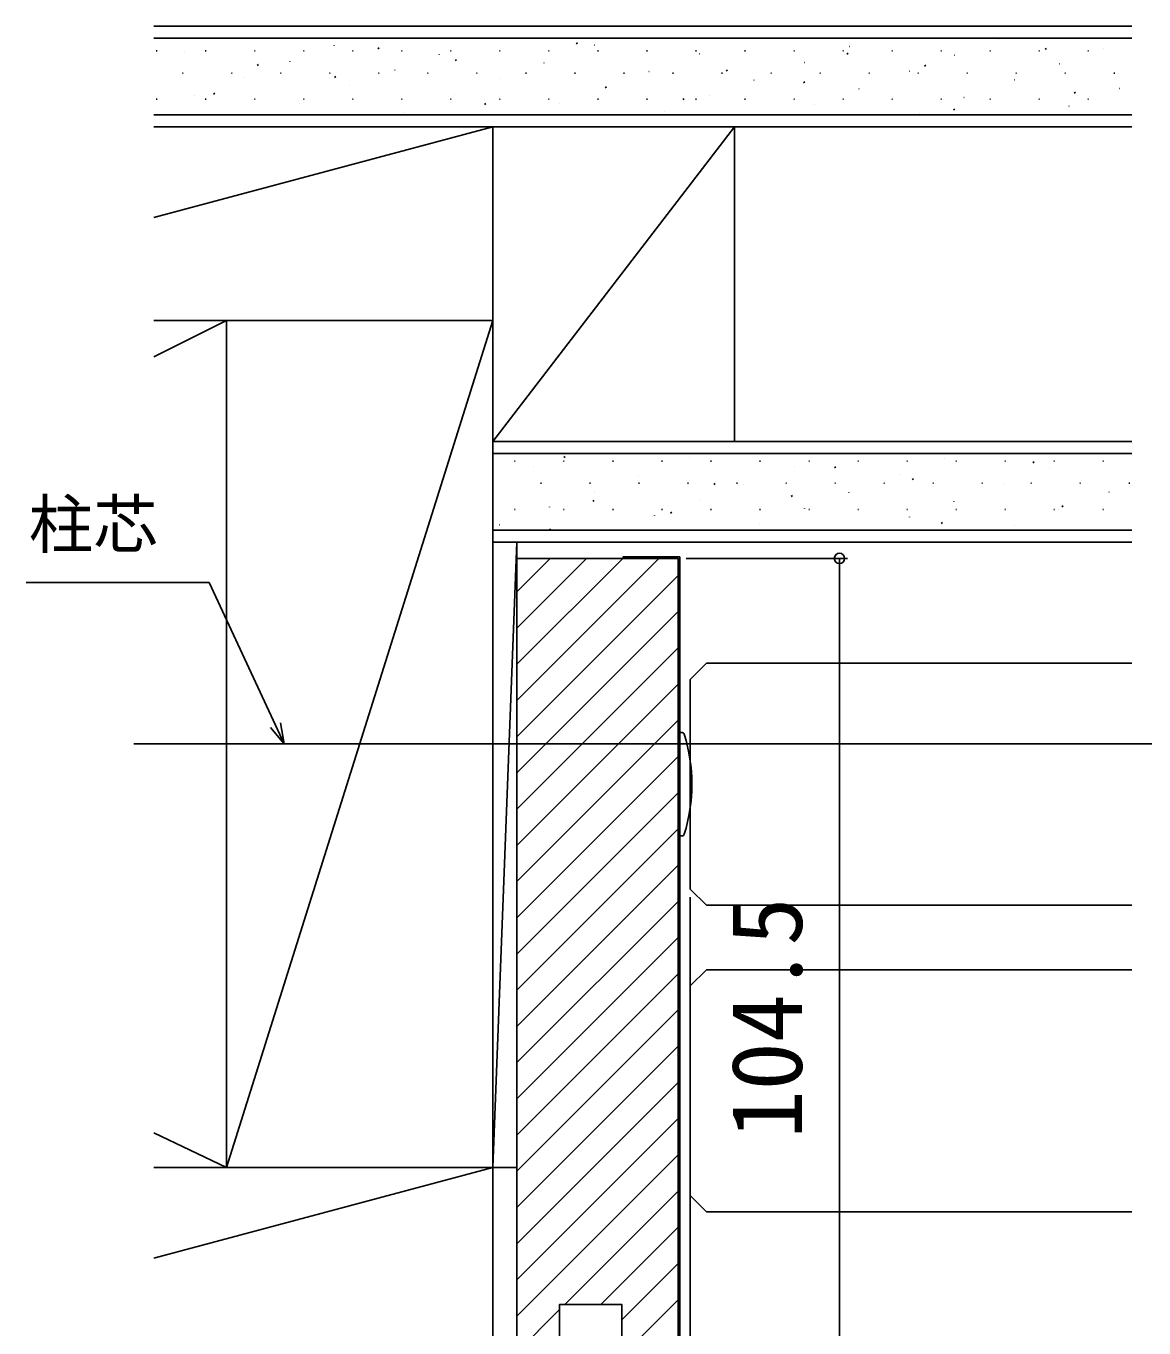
# Model space of a CAD drawing. Units: millimetres, scale not verified. Extents: x -525 to 525, y -784 to 780.
# Drawn here: x -122.4 to 16.3, y 135.1 to 296.5 of the extents above; entities that cross this region are included whole.
import ezdxf
from ezdxf.enums import TextEntityAlignment as Align

# ---------------------------------------------------------------- set-up
doc = ezdxf.new("R2010")
doc.units = ezdxf.units.MM
doc.header["$LTSCALE"] = 4
for name, color, linetype in [('0-4_YKK_12', 2, 'Continuous'), ('0-5_YKK_13', 4, 'Continuous'), ('0-7_YKK_D', 6, 'Continuous'), ('0-9_YSS_K', 3, 'Continuous'), ('0-A_YSS_KE', 3, 'Continuous')]:
    doc.layers.add(name, color=color, linetype=linetype)
doc.styles.add('ＭＳ ゴシック', font='')
doc.styles.get('ＭＳ ゴシック').set_extended_font_data('MS Gothic')

msp = doc.modelspace()

# ---------------------------------------------------------------- linework, layer by layer
at = {"layer": '0-4_YKK_12'}
for p, q in [((-38, 217.5), (-40, 215.5)), ((-38, 217.5), (14.766, 217.5)), ((-40, 215.5), (-40, 189.5)), ((452.5, 207.5), (-109, 207.5)), ((-38, 187.5), (-40, 189.5)), ((14.766, 187.5), (-38, 187.5)), ((-40, 177.5), (-38, 179.5)), ((14.766, 179.5), (-38, 179.5)), ((-40, 177.5), (-40, 151.5)), ((-38, 149.5), (-40, 151.5)), ((14.766, 149.5), (-38, 149.5))]:
    msp.add_line(p, q, dxfattribs=at)
at = {"layer": '0-5_YKK_13'}
for p, q in [((-41.02, 208.9), (-41.3, 208.9)), ((-41.3, 196.1), (-41.3, 208.9)), ((-41.3, 196.1), (-41.02, 196.1))]:
    msp.add_line(p, q, dxfattribs=at)
for centre, radius, start, end in [((-41.02, 208.6), 0.3, 17.1558, 90), ((-60.78, 202.5), 20.98, 342.8442, 17.1558), ((-41.02, 196.4), 0.3, 270, 342.8442)]:
    msp.add_arc(centre, radius, start, end, dxfattribs=at)
at = {"layer": '0-7_YKK_D'}
for p, q in [((-40.5, 230.5), (-20.5, 230.5)), ((-21.5, 230.5), (-21.5, 126)), ((-40, 188.5), (-40, 37.5)), ((-40, 188.5), (-40, 37.5))]:
    msp.add_line(p, q, dxfattribs=at)
for points in [[(-90.347, 207.5), (-91.424, 209.811), (-99.673, 227.5), (-122.367, 227.5)], [(-90.805, 210.1), (-90.347, 207.5), (-92.044, 209.522)]]:
    msp.add_lwpolyline(points, dxfattribs=at)
msp.add_circle((-21.5, 230.5), 0.637, dxfattribs=at)
at = {"layer": '0-9_YSS_K'}
for p, q in [((-106.5, 296.5), (14.766, 296.5)), ((14.766, 295), (-106.5, 295)), ((-84.173, 294.062), (-84.154, 294.069)), ((-78.74, 293.694), (-78.574, 293.804)), ((-54.151, 294.298), (-53.984, 294.408)), ((-51.896, 294.128), (-51.877, 294.135)), ((-20.279, 293.961), (-20.26, 293.967)), ((-1.774, 294.832), (-1.755, 294.838)), ((-106.214, 293.42), (-106.114, 293.42)), ((-102.678, 293.191), (-102.659, 293.198)), ((-100.134, 293.42), (-100.034, 293.42)), ((-94.054, 293.42), (-93.954, 293.42)), ((-87.974, 293.42), (-87.874, 293.42)), ((-81.894, 293.42), (-81.794, 293.42)), ((-75.814, 293.42), (-75.714, 293.42)), ((-71.155, 292.99), (-71.136, 292.997)), ((-69.734, 293.42), (-69.634, 293.42)), ((-69.135, 292.216), (-68.968, 292.326)), ((-63.654, 293.42), (-63.554, 293.42)), ((-57.574, 293.42), (-57.474, 293.42)), ((-51.494, 293.42), (-51.394, 293.42)), ((-45.414, 293.42), (-45.314, 293.42)), ((-39.334, 293.42), (-39.234, 293.42)), ((-38.878, 293.056), (-38.859, 293.063)), ((-33.254, 293.42), (-33.154, 293.42)), ((-27.174, 293.42), (-27.074, 293.42)), ((-21.094, 293.42), (-20.994, 293.42)), ((-20.574, 293.016), (-20.407, 293.126)), ((-15.014, 293.42), (-14.914, 293.42)), ((-8.934, 293.42), (-8.834, 293.42)), ((-7.26, 292.889), (-7.241, 292.896)), ((-2.854, 293.42), (-2.754, 293.42)), ((3.226, 293.42), (3.326, 293.42)), ((4.016, 293.62), (4.182, 293.73)), ((9.306, 293.42), (9.406, 293.42)), ((11.245, 293.76), (11.263, 293.766)), ((-102.984, 290.67), (-102.884, 290.67)), ((-96.904, 290.67), (-96.804, 290.67)), ((-93.724, 291.612), (-93.557, 291.722)), ((-90.824, 290.67), (-90.724, 290.67)), ((-89.659, 292.119), (-89.641, 292.126)), ((-84.744, 290.67), (-84.644, 290.67)), ((-78.664, 290.67), (-78.564, 290.67)), ((-76.641, 291.047), (-76.622, 291.054)), ((-72.584, 290.67), (-72.484, 290.67)), ((-66.504, 290.67), (-66.404, 290.67)), ((-60.424, 290.67), (-60.324, 290.67)), ((-58.136, 291.918), (-58.117, 291.925)), ((-54.344, 290.67), (-54.244, 290.67)), ((-48.264, 290.67), (-48.164, 290.67)), ((-45.118, 290.847), (-45.099, 290.853)), ((-42.184, 290.67), (-42.084, 290.67)), ((-36.104, 290.67), (-36.004, 290.67)), ((-35.557, 290.934), (-35.391, 291.044)), ((-30.024, 290.67), (-29.924, 290.67)), ((-25.859, 291.985), (-25.84, 291.991)), ((-23.944, 290.67), (-23.844, 290.67)), ((-17.864, 290.67), (-17.764, 290.67)), ((-12.841, 290.913), (-12.822, 290.919)), ((-11.784, 290.67), (-11.684, 290.67)), ((-10.968, 291.538), (-10.801, 291.648)), ((-5.704, 290.67), (-5.604, 290.67)), ((0.376, 290.67), (0.476, 290.67)), ((5.758, 291.817), (5.777, 291.824)), ((6.456, 290.67), (6.556, 290.67)), ((12.536, 290.67), (12.636, 290.67)), ((-95.24, 290.143), (-95.221, 290.15)), ((-84.119, 290.134), (-83.952, 290.244)), ((-82.221, 289.071), (-82.203, 289.078)), ((-63.622, 289.976), (-63.604, 289.982)), ((-50.541, 288.852), (-50.375, 288.962)), ((-32.099, 289.775), (-32.08, 289.781)), ((-25.952, 289.456), (-25.785, 289.566)), ((0.178, 289.841), (0.197, 289.848)), ((-106.214, 287.44), (-106.114, 287.44)), ((-101.48, 287.933), (-101.461, 287.94)), ((-100.134, 287.44), (-100.034, 287.44)), ((-99.103, 288.052), (-98.936, 288.162)), ((-94.054, 287.44), (-93.954, 287.44)), ((-87.974, 287.44), (-87.874, 287.44)), ((-81.894, 287.44), (-81.794, 287.44)), ((-75.814, 287.44), (-75.714, 287.44)), ((-69.734, 287.44), (-69.634, 287.44)), ((-69.203, 287.999), (-69.184, 288.006)), ((-63.654, 287.44), (-63.554, 287.44)), ((-57.574, 287.44), (-57.474, 287.44)), ((-51.494, 287.44), (-51.394, 287.44)), ((-50.604, 288.904), (-50.585, 288.91)), ((-45.414, 287.44), (-45.314, 287.44)), ((-40.936, 287.374), (-40.769, 287.484)), ((-39.334, 287.44), (-39.234, 287.44)), ((-37.585, 287.832), (-37.567, 287.839)), ((-33.254, 287.44), (-33.154, 287.44)), ((-27.174, 287.44), (-27.074, 287.44)), ((-21.094, 287.44), (-20.994, 287.44)), ((-19.081, 288.703), (-19.062, 288.71)), ((-15.014, 287.44), (-14.914, 287.44)), ((-8.934, 287.44), (-8.834, 287.44)), ((-6.062, 287.631), (-6.043, 287.638)), ((-2.854, 287.44), (-2.754, 287.44)), ((3.226, 287.44), (3.326, 287.44)), ((7.625, 288.173), (7.792, 288.284)), ((9.306, 287.44), (9.406, 287.44)), ((13.196, 288.769), (13.215, 288.776)), ((-88.462, 286.861), (-88.443, 286.868)), ((-75.443, 285.79), (-75.424, 285.796)), ((-65.525, 286.77), (-65.358, 286.88)), ((-56.184, 286.928), (-56.166, 286.934)), ((-43.166, 285.856), (-43.147, 285.863)), ((-24.567, 286.76), (-24.548, 286.767)), ((-7.359, 286.091), (-7.192, 286.202)), ((6.956, 286.559), (6.975, 286.566)), ((-106.5, 285.5), (14.766, 285.5)), ((-11.548, 285.688), (-11.53, 285.695)), ((14.766, 284), (-106.5, 284)), ((-64.5, 284), (-106.5, 272.746)), ((-64.5, 260), (-64.5, 284)), ((-34.5, 284), (-64.5, 245)), ((-34.5, 284), (-34.5, 245)), ((-106.5, 260), (-64.5, 260)), ((-106.5, 255.481), (-97.5, 260)), ((-97.5, 155), (-64.5, 260)), ((-97.5, 155), (-97.5, 260)), ((-64.5, 155), (-64.5, 260)), ((-64.5, 245), (14.766, 245)), ((14.766, 243.5), (-64.5, 243.5)), ((-61.794, 242.56), (-61.694, 242.56)), ((-55.714, 242.56), (-55.614, 242.56)), ((-55.678, 243.026), (-55.511, 243.137)), ((-49.634, 242.56), (-49.534, 242.56)), ((-43.554, 242.56), (-43.454, 242.56)), ((-40.145, 242.997), (-40.126, 243.004)), ((-37.474, 242.56), (-37.374, 242.56)), ((-31.394, 242.56), (-31.294, 242.56)), ((-25.314, 242.56), (-25.214, 242.56)), ((-19.234, 242.56), (-19.134, 242.56)), ((-13.154, 242.56), (-13.054, 242.56)), ((-8.527, 242.829), (-8.509, 242.836)), ((-7.074, 242.56), (-6.974, 242.56)), ((-0.994, 242.56), (-0.894, 242.56)), ((2.488, 242.348), (2.655, 242.458)), ((5.086, 242.56), (5.186, 242.56)), ((11.166, 242.56), (11.266, 242.56)), ((-59.404, 241.859), (-59.385, 241.866)), ((-46.385, 240.787), (-46.366, 240.794)), ((-27.126, 241.925), (-27.108, 241.932)), ((-22.101, 241.744), (-21.934, 241.854)), ((-14.108, 240.853), (-14.089, 240.86)), ((4.491, 241.758), (4.51, 241.764)), ((-58.564, 239.81), (-58.464, 239.81)), ((-52.484, 239.81), (-52.384, 239.81)), ((-46.404, 239.81), (-46.304, 239.81)), ((-40.324, 239.81), (-40.224, 239.81)), ((-37.085, 239.662), (-36.918, 239.772)), ((-34.244, 239.81), (-34.144, 239.81)), ((-33.367, 239.715), (-33.348, 239.722)), ((-28.164, 239.81), (-28.064, 239.81)), ((-22.084, 239.81), (-21.984, 239.81)), ((-16.004, 239.81), (-15.904, 239.81)), ((-12.495, 240.266), (-12.329, 240.376)), ((-9.924, 239.81), (-9.824, 239.81)), ((-3.844, 239.81), (-3.744, 239.81)), ((-1.089, 239.782), (-1.071, 239.788)), ((2.236, 239.81), (2.336, 239.81)), ((8.316, 239.81), (8.416, 239.81)), ((14.396, 239.81), (14.496, 239.81)), ((-52.069, 237.58), (-51.902, 237.69)), ((-51.871, 238.844), (-51.853, 238.851)), ((-38.853, 237.773), (-38.834, 237.779)), ((-27.479, 238.184), (-27.313, 238.294)), ((-20.348, 238.644), (-20.329, 238.65)), ((-7.33, 237.572), (-7.311, 237.578)), ((11.929, 238.71), (11.948, 238.716)), ((-61.794, 236.58), (-61.694, 236.58)), ((-57.452, 236.868), (-57.433, 236.875)), ((-55.714, 236.58), (-55.614, 236.58)), ((-49.634, 236.58), (-49.534, 236.58)), ((-44.433, 235.796), (-44.414, 235.803)), ((-43.554, 236.58), (-43.454, 236.58)), ((-42.463, 236.102), (-42.296, 236.212)), ((-37.474, 236.58), (-37.374, 236.58)), ((-31.394, 236.58), (-31.294, 236.58)), ((-25.834, 236.701), (-25.816, 236.707)), ((-25.314, 236.58), (-25.214, 236.58)), ((-19.234, 236.58), (-19.134, 236.58)), ((-13.154, 236.58), (-13.054, 236.58)), ((-7.074, 236.58), (-6.974, 236.58)), ((-0.994, 236.58), (-0.894, 236.58)), ((5.086, 236.58), (5.186, 236.58)), ((5.689, 236.5), (5.708, 236.507)), ((6.098, 236.902), (6.265, 237.012)), ((11.166, 236.58), (11.266, 236.58)), ((-63.692, 234.658), (-63.673, 234.665)), ((-57.447, 234.02), (-57.28, 234.13)), ((-31.415, 234.725), (-31.396, 234.731)), ((-12.816, 235.629), (-12.797, 235.636)), ((-8.886, 234.82), (-8.719, 234.93)), ((0.203, 234.557), (0.221, 234.564)), ((-64.5, 234), (14.766, 234)), ((-64.5, 155), (-61.5, 232.5)), ((-64.5, 232.5), (14.766, 232.5)), ((-61.5, 155), (-61.5, 232.5)), ((-61.5, 226.352), (-57.352, 230.5)), ((-61.5, 221.862), (-52.862, 230.5)), ((-61.5, 217.372), (-48.372, 230.5)), ((-61.5, 212.882), (-43.882, 230.5)), ((-61.5, 208.391), (-41.5, 228.391)), ((-61.5, 203.901), (-41.5, 223.901)), ((-61.5, 199.411), (-41.5, 219.411)), ((-61.5, 194.921), (-41.5, 214.921)), ((-61.5, 190.431), (-41.5, 210.431)), ((-61.5, 185.941), (-41.5, 205.941)), ((-61.5, 181.451), (-41.5, 201.451)), ((-61.5, 176.961), (-41.5, 196.961)), ((-61.5, 172.47), (-41.5, 192.47)), ((-61.5, 167.98), (-41.5, 187.98)), ((-61.5, 163.49), (-41.5, 183.49)), ((-61.5, 159), (-41.5, 179)), ((-61.5, 154.51), (-41.5, 174.51)), ((-61.5, 150.02), (-41.5, 170.02)), ((-61.5, 145.53), (-41.5, 165.53)), ((-61.5, 141.039), (-41.5, 161.039)), ((-106.5, 159.291), (-97.5, 155)), ((-106.5, 155), (-61.5, 155)), ((-106.5, 155), (-61.5, 155)), ((-61.5, 136.549), (-41.5, 156.549)), ((-55.559, 138), (-41.5, 152.059)), ((-51.069, 138), (-41.5, 147.569)), ((-48.5, 136.079), (-41.5, 143.079)), ((-61.5, 132.059), (-56.2, 137.359)), ((-48.5, 131.589), (-41.5, 138.589))]:
    msp.add_line(p, q, dxfattribs=at)
msp.add_lwpolyline([(-64.5, 131.001), (-64.5, 155), (-106.5, 143.746)], dxfattribs=at)
at = {"layer": '0-A_YSS_KE'}
msp.add_line((-41.3, 230.7), (-41.3, 128), dxfattribs=at)
for points in [[(-41.5, 128), (-41.5, 230.5), (-48.5, 230.5), (-61.5, 230.5), (-61.5, 128.5), (-57.2, 128.5), (-56.2, 129.5), (-56.2, 138), (-48.5, 138), (-48.5, 133), (-48.5, 126), (-43.5, 126)], [(-41.3, 230.7), (-48.3, 230.7), (-48.3, 230.5)]]:
    msp.add_lwpolyline(points, dxfattribs=at)

# ---------------------------------------------------------------- texts
at = {"layer": '0-7_YKK_D', "style": 'ＭＳ ゴシック'}
msp.add_text('柱芯', height=5.865, dxfattribs=at).set_placement((-122.026, 230.03), align=Align.BOTTOM_LEFT)
msp.add_text('104.5', height=8.798, rotation=90, dxfattribs=at).set_placement((-23.5, 158.545), align=Align.BOTTOM_LEFT)

doc.saveas('drawing.dxf')
